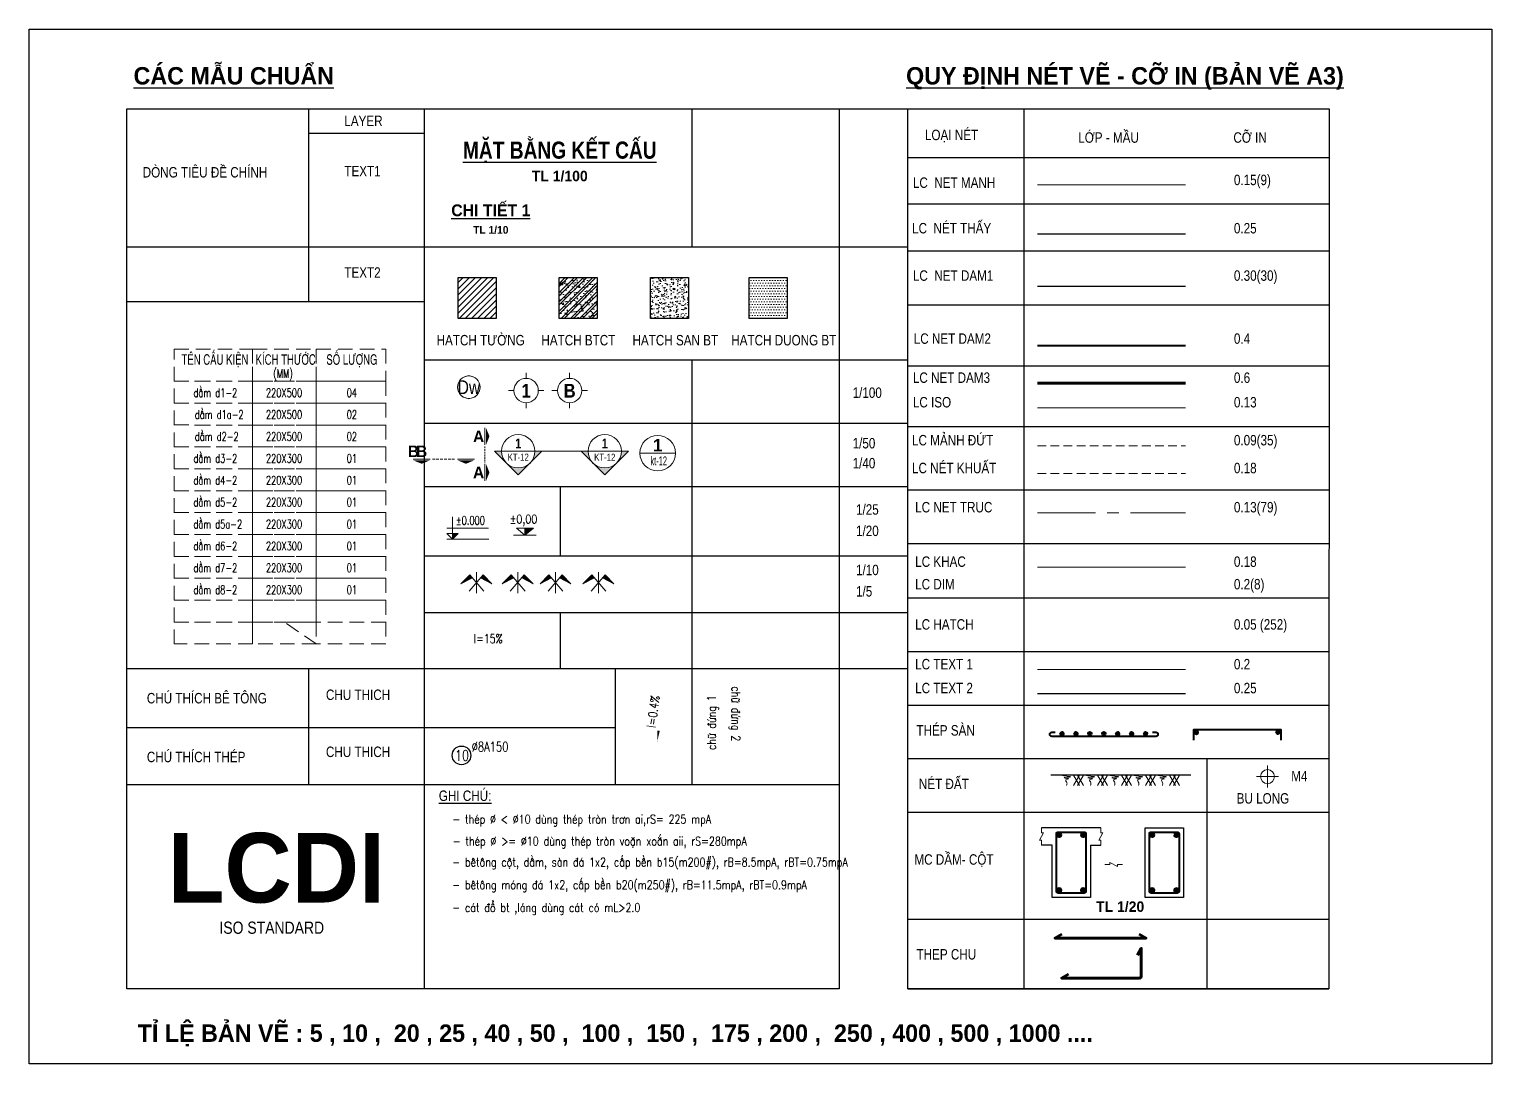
# Model space of a CAD drawing. Header units: inches. Extents: x -676 to 53517, y -16349 to 46516.
# Drawn here: x -676 to 11924, y 28965 to 37875 of the extents above; entities that cross this region are included whole.
import ezdxf
from ezdxf.enums import TextEntityAlignment as Align

# ---------------------------------------------------------------- set-up
doc = ezdxf.new("R2010")
doc.units = ezdxf.units.IN
doc.header["$MEASUREMENT"] = 0
doc.set_wipeout_variables(frame=1)
for name, pattern in [('CENTERX2', [4, 2.5, -0.5, 0.5, -0.5]), ('DASHDOT', [1, 0.5, -0.25, 0, -0.25]), ('HIDDEN', [0.375, 0.25, -0.125])]:
    doc.linetypes.add(name, pattern=pattern)
for name, color, linetype, lineweight in [('2 - Text2', 2, 'Continuous', 20), ('KICHTHUOC', 167, 'Continuous', 15), ('LC Dim', 8, 'Continuous', 18), ('LC Hatch', 252, 'Continuous', 9), ('LC Hatch @ 1 (1)', 252, 'Continuous', 0), ('LC ISO', 153, 'Continuous', 13), ('LC Khac', 4, 'Continuous', 9), ('LC MANH DUT', 35, 'HIDDEN', 5), ('LC Net dam 1', 30, 'Continuous', 30), ('LC Net dam2', 6, 'Continuous', 40), ('LC Net dam3', 1, 'Continuous', 60), ('LC Net khuat', 4, 'HIDDEN', 13), ('LC Net manh', 9, 'Continuous', 5), ('LC Net thay', 7, 'Continuous', 25), ('LC Net truc', 79, 'DASHDOT', 13), ('LC Text1', 3, 'Continuous', 20), ('LC Text2', 7, 'Continuous', 25), ('TEXT', 7, 'Continuous', 20), ('v-KICHTHUOC', 8, 'Continuous', 18), ('v-TEXT', 7, 'Continuous', 20)]:
    doc.layers.add(name, color=color, linetype=linetype, lineweight=lineweight)
doc.styles.add('Arial', font='arial.ttf', dxfattribs={"width": 0.8})
doc.styles.add('Brief text', font='')
doc.styles.add('EG 1', font='')
doc.styles.add('General text 2', font='arial.ttf')
doc.styles.add('LC 1', font='')
doc.styles.add('LC 2', font='', dxfattribs={"width": 0.7})
doc.styles.add('LC 3', font='vnsimli.shx', dxfattribs={"width": 0.75})
doc.styles.add('LC3', font='', dxfattribs={"width": 0.8})
doc.styles.add('T1', font='Vnsimli.shx', dxfattribs={"width": 0.8})
doc.styles.add('T2', font='', dxfattribs={"width": 0.8})
doc.styles.add('text', font='hoatbif.shx', dxfattribs={"width": 0.7})
doc.styles.add('text1', font='', dxfattribs={"width": 0.7, "height": 300})
doc.styles.get('Brief text').set_extended_font_data('.VnHelvetInsH', bold=True)
doc.styles.get('EG 1').set_extended_font_data('.VnAvantH', bold=True)
doc.styles.get('LC 1').set_extended_font_data('.VnAvantH', bold=True)
doc.styles.get('LC 2').set_extended_font_data('.VnArial NarrowH')
doc.styles.get('LC3').set_extended_font_data('.VnArialH', bold=True)
doc.styles.get('T2').set_extended_font_data('.VnArialH')
doc.styles.get('text1').set_extended_font_data('.VnHelvetInsH', bold=True)

# ---------------------------------------------------------------- blocks, each defined once
blk = doc.blocks.new('DXicon')
at = {"layer": 'LC Hatch', "ltscale": 50}
for points in [[(-1.15, 4.39), (-1.9, 5.26), (-4.45, 2.69)], [(4.45, 2.69), (1.9, 5.26), (1.15, 4.39)]]:
    blk.add_hatch(color=252, dxfattribs=at).paths.add_polyline_path(points)
at = {"layer": 'LC Net manh', "color": 8, "ltscale": 50}
for p, q in [((-1.9, 5.26), (-4.45, 2.69)), ((-4.45, 2.69), (-1.15, 4.39)), ((-2.13, 0.57), (1.9, 5.26)), ((2.13, 0.57), (-1.9, 5.26)), ((0, 0.04), (0, 6.04)), ((4.45, 2.69), (1.15, 4.39)), ((1.9, 5.26), (4.45, 2.69))]:
    blk.add_line(p, q, dxfattribs=at)
blk = doc.blocks.new('thep tron 2')
at = {"layer": 'LC Net dam2'}
for p, q in [((-0.5, 0.5), (0.5, 0.5)), ((0.35, 0.85), (-0.35, 0.15)), ((-0.35, 0.85), (0.35, 0.15)), ((0, 1), (0, 0))]:
    blk.add_line(p, q, dxfattribs=at)
blk.add_circle((0, 0.5), 0.5, dxfattribs=at)
blk = doc.blocks.new('theptron1')
at = {"layer": 'LC Net dam3'}
for p, q in [((-0.5, 0), (0.5, 0)), ((-0.35, 0.35), (0.35, -0.35)), ((0.35, 0.35), (-0.35, -0.35)), ((0, 0.5), (0, -0.5))]:
    blk.add_line(p, q, dxfattribs=at)
blk.add_circle((0, 0), 0.5, dxfattribs=at)
blk = doc.blocks.new('mat dat')
at = {"layer": 'LC Net manh'}
for p, q in [((2, 0), (3.73, -3)), ((3.73, 0), (2, -3)), ((3.15, 0), (4.88, -3)), ((4.88, 0), (3.15, -3))]:
    blk.add_line(p, q, dxfattribs=at)
blk.add_spline([(0, 0), (-1.21, -0.12), (1.21, -0.52), (-0.75, -0.75), (0.58, -1.1), (-0.23, -1.33), (0.06, -2.19), (0, -3)], degree=3, dxfattribs=at)
blk = doc.blocks.new('TTRUC')
at = {"layer": 'LC ISO'}
for p, q in [((0, 6.95), (0, 10.13)), ((-6.95, 0), (-10.13, 0)), ((6.95, 0), (10.13, 0)), ((0, -6.95), (0, -10.13))]:
    blk.add_line(p, q, dxfattribs=at)
at = {"layer": 'LC Net manh'}
blk.add_circle((0, 0), 6.95, dxfattribs=at)
blk = doc.blocks.new('TIEUDE1')
at = {"layer": '2 - Text2', "color": 7, "style": 'EG 1'}
blk.add_attdef('TIªU§Ò', text='', height=5, dxfattribs=at).set_placement((0, 0), align=Align.BOTTOM_CENTER)
blk.add_attdef('TL', text='', height=3, dxfattribs=at).set_placement((0, -2), align=Align.TOP_CENTER)
blk = doc.blocks.new('TIEUDE2')
at = {"layer": 'LC Text2', "color": 7, "style": 'LC 1'}
blk.add_attdef('%%UTIªU§Ò', text='', height=3.5, dxfattribs=at).set_placement((0, 0), align=Align.BOTTOM_CENTER)
blk.add_attdef('TL', text='', height=2.2, dxfattribs=at).set_placement((0, -1.8), align=Align.TOP_CENTER)
blk = doc.blocks.new('trich CT')
at = {"layer": 'LC ISO'}
blk.add_line((-500, 0), (500, 0), dxfattribs=at)
blk.add_circle((0, 0), 500, dxfattribs=at)
at = {"layer": 'LC Text1', "style": 'text1'}
blk.add_attdef('T', text='', height=350, dxfattribs=at).set_placement((0, 223), align=Align.MIDDLE_CENTER)
at = {"layer": 'LC Text1', "linetype": 'ByBlock', "style": 'text', "width": 0.7}
blk.add_attdef('KT', text='', height=250, dxfattribs=at).set_placement((0, -217), align=Align.MIDDLE_CENTER)
blk = doc.blocks.new('*U85')
at = {"layer": 'LC ISO'}
h = blk.add_hatch(color=256, dxfattribs=at)
h.paths.add_polyline_path([(0, -8.49), (4.24, -4.24, -0.198912), (0, -6, -0.198912), (-4.24, -4.24)])
h.paths.add_polyline_path([(8.49, 0), (6, 0, -0.198912), (4.24, -4.24)])
h.paths.add_polyline_path([(-4.24, -4.24, -0.198912), (-6, 0), (-8.49, 0)])
h = blk.add_hatch(color=256, dxfattribs=at)
h.paths.add_polyline_path([(31.08, -8.49), (35.32, -4.24, -0.198912), (31.08, -6, -0.198912), (26.84, -4.24)])
h.paths.add_polyline_path([(39.57, 0), (37.08, 0, -0.198912), (35.32, -4.24)])
h.paths.add_polyline_path([(26.84, -4.24, -0.198912), (25.08, 0), (22.59, 0)])
for p, q in [((-6, 0), (6, 0)), ((25.08, 0), (37.08, 0))]:
    blk.add_line(p, q, dxfattribs=at)
for points in [[(6, 0), (8.49, 0), (0, -8.49), (-8.49, 0), (-6, 0)], [(37.08, 0), (39.57, 0), (31.08, -8.49), (22.59, 0), (25.08, 0)]]:
    blk.add_lwpolyline(points, dxfattribs=at)
for centre in [(0, 0), (31.08, 0)]:
    blk.add_circle(centre, 6, dxfattribs=at)
at = {"layer": 'LC MANH DUT', "linetype": 'HIDDEN', "ltscale": 300}
blk.add_line((6, 0), (25.08, 0), dxfattribs=at)
at = {"layer": 'LC Text1', "style": 'Brief text', "width": 0.8, "flags": 8}
for tag, p in [('VIEW-NUMBER2', (0, 52)), ('VIEW-NUMBER1', (0, 0))]:
    blk.add_attdef(tag, text='', height=3.5, dxfattribs=at).set_placement(p, align=Align.BOTTOM_CENTER)
at = {"layer": 'LC Text1', "style": 'Arial', "width": 0.8, "flags": 8}
for tag, p in [('SHEET-NUMBER2', (0, 51.13)), ('SHEET-NUMBER1', (0, -0.87))]:
    blk.add_attdef(tag, text='', height=2.5, dxfattribs=at).set_placement(p, align=Align.TOP_CENTER)
blk = doc.blocks.new('Caodo1')
at = {"layer": 'LC Text1'}
blk.add_hatch(color=4, dxfattribs=at).paths.add_polyline_path([(0, 200), (0, 0), (243, 200)])
at = {"layer": 'LC Text1', "color": 4}
for p, q in [((324, 0), (-324, 0)), ((0, 0), (0, 200))]:
    blk.add_line(p, q, dxfattribs=at)
blk.add_lwpolyline([(-243, 200), (243, 200), (0, 0), (0, 0)], close=True, dxfattribs=at)
at = {"layer": 'LC Text1', "color": 4, "style": 'T1', "width": 0.8}
blk.add_attdef('%%P0,00', text='', height=250, dxfattribs=at).set_placement((-39, 460), align=Align.MIDDLE_CENTER)
blk = doc.blocks.new('bu lon')
at = {"layer": 'LC Khac', "color": 9}
for p, q in [((0.79, 0), (-0.79, 0)), ((0, -0.79), (0, 0.79))]:
    blk.add_line(p, q, dxfattribs=at)
at = {"layer": 'LC Khac', "color": 7}
blk.add_circle((0, 0), 0.5, dxfattribs=at)
blk = doc.blocks.new('MM')
at = {"layer": 'LC Khac', "xscale": 2.289702860291335, "yscale": 2.289702860291335, "zscale": 2.289702860291335}
blk.add_blockref('bu lon', (0, 0), dxfattribs=at)
blk = doc.blocks.new('CT')
at = {"layer": 'LC Khac'}
blk.add_hatch(color=252, dxfattribs=at).paths.add_polyline_path([(3.25, 1.6), (1.64, 1.6), (1.64, 0)])
at = {"layer": 'LC Khac', "color": 9, "ltscale": 50}
for p, q in [((12.09, 0), (0, 0)), ((0.05, 3.14), (12, 3.14))]:
    blk.add_line(p, q, dxfattribs=at)
for points in [[(1.64, 6.43), (1.64, 0)], [(1.64, 0), (0.03, 1.6), (1.64, 1.6)], [(1.64, 0), (3.25, 1.6), (1.64, 1.6)]]:
    blk.add_lwpolyline(points, dxfattribs=at)
at = {"layer": 'LC Khac', "color": 3, "style": 'LC 3', "width": 0.75}
blk.add_attdef('CT', (1.91, 3.5), '', height=2.2, dxfattribs=at)
blk = doc.blocks.new('*U66')
at = {"layer": 'Defpoints'}
blk.add_lwpolyline([(0, 4.25), (-2.5, 3.44), (-4.04, 1.31), (-4.04, -1.31), (-2.5, -3.44), (0, -4.25), (2.5, -3.44), (4.04, -1.31), (4.04, 1.31), (2.5, 3.44)], close=True, dxfattribs=at)
at = {"layer": 'LC Text1', "style": 'General text 2', "width": 0.8, "flags": 8}
blk.add_attdef('SYMBOL', text='', height=5.2, dxfattribs=at).set_placement((0, 0), align=Align.MIDDLE_CENTER)
blk.add_wipeout([(0, 4.25), (-2.5, 3.44), (-4.04, 1.31), (-4.04, -1.31), (-2.5, -3.44), (0, -4.25), (2.5, -3.44), (4.04, -1.31), (4.04, 1.31), (2.5, 3.44)]).dxf.layer = 'LC Net manh'
at = {"layer": 'LC ISO'}
blk.add_circle((0, 0), 4.25, dxfattribs=at)
blk = doc.blocks.new('matcatdoc')
at = {"layer": 'LC Khac', "color": 1, "ltscale": 2}
for p, q in [((0, 485), (0, 0)), ((0, -550), (0, -1036))]:
    blk.add_line(p, q, dxfattribs=at)
for points in [[(134, 243, 0, 471, 0), (37, 243, 275, 275, 0)], [(134, -793, 0, 471, 0), (37, -793, 275, 275, 0)]]:
    blk.add_lwpolyline(points, format="xyseb", dxfattribs=at)
at = {"layer": 'LC MANH DUT', "ltscale": 200}
blk.add_line((0, -49), (0, -506), dxfattribs=at)
at = {"ltscale": 2, "style": 'LC 1'}
for p in [(-179, 243), (-179, -793)]:
    blk.add_attdef('LC', text='', height=330, dxfattribs=at).set_placement(p, align=Align.MIDDLE_CENTER)
blk = doc.blocks.new('*U84')
at = {"layer": 'LC Khac', "color": 1, "ltscale": 2}
for p, q in [((0, 0), (-485, 0)), ((1271, 0), (785, 0))]:
    blk.add_line(p, q, dxfattribs=at)
for points in [[(-243, -134, 0, 471, 0), (-243, -37, 275, 275, 0)], [(1028, -134, 0, 471, 0), (1028, -37, 275, 275, 0)]]:
    blk.add_lwpolyline(points, format="xyseb", dxfattribs=at)
at = {"layer": 'LC MANH DUT', "ltscale": 300}
blk.add_line((66, 0), (732, 0), dxfattribs=at)
at = {"ltscale": 2, "style": 'LC 1'}
for p in [(-243, 222), (1028, 222)]:
    blk.add_attdef('LC', text='', height=330, dxfattribs=at).set_placement(p, align=Align.MIDDLE_CENTER)
blk = doc.blocks.new('DODOC1')
at = {"layer": 'KICHTHUOC'}
blk.add_lwpolyline([(-630, 0, 0, 0, 0), (762, 0, 0, 66.7, 0), (443, 0, 66.7, 66.7, 0)], format="xyseb", dxfattribs=at)
at = {"layer": 'TEXT', "style": 'T1', "width": 0.8}
blk.add_attdef('DOC', text='', height=250, dxfattribs=at).set_placement((-79, 226), align=Align.MIDDLE_CENTER)

msp = doc.modelspace()

# ---------------------------------------------------------------- hatches: boundary and pattern name
at = {"layer": 'LC Hatch', "ltscale": 3}
h = msp.add_hatch(dxfattribs=at)
h.set_pattern_fill('AR-CONC', color=256, scale=10.548677, angle=-0.00078)
h.set_pattern_definition([(49.99922, (16446.46, 11204.51), (75.66137, -6.62055), [7.9115, -87.02659]), (354.9992, (16446.46, 11204.51), (-14.63534, 79.34652), [6.3292, -69.62127]), (100.45062, (16452.765, 11203.96), (61.02608, 72.72592), [6.72375, -73.96122]), (46.1834, (16446.46, 11225.61), (112.57957, -17.4616), [11.86726, -130.5399]), (96.6348, (16455.84, 11224.15), (98.59596, 102.7552), [10.0856, -110.9418]), (351.1834, (16446.46, 11225.61), (98.5959, 102.7553), [9.4938, -104.4319]), (20.99922, (16457.01, 11220.33), (62.96522, -42.47183), [7.9115, -87.02659]), (325.9992, (16457.01, 11220.33), (25.6676, 76.49339), [6.3292, -69.62127]), (71.45062, (16462.256, 11216.79), (88.63284, 34.02149), [6.72375, -73.96122]), (37.49922, (16446.46, 11204.51), (1.283184, 35.11588), [0, -68.777374, 0, -70.676136, 0, -69.884985]), (7.49922, (16446.46, 11204.51), (27.750925, 41.60484), [0, -40.295946, 0, -67.19507, 0, -26.63541]), (327.49922, (16422.936, 11204.51), (56.311172, -2.38001), [0, -26.37169, 0, -82.27968, 0, -109.17881]), (317.49922, (16412.387, 11204.51), (61.51857, 10.55891), [0, -34.2832, 0, -54.64215, 0, -77.53278])])
h.paths.add_polyline_path([(5002.4, 35736.1), (4675.5, 35736.1), (4675.5, 35382.9), (5002.4, 35382.9)])
h = msp.add_hatch(dxfattribs=at)
h.set_pattern_fill('DOTS', color=256, scale=369.203696, angle=-0.00078)
h.set_pattern_definition([(359.99922, (16502.852, 11204.508), (11.537931, 23.075073), [0, -23.075231])])
h.paths.add_polyline_path([(5853.4, 35736.1), (5526.4, 35736.1), (5526.4, 35382.9), (5853.4, 35382.9)])
at = {"layer": 'LC Hatch @ 1 (1)', "ltscale": 2}
h = msp.add_hatch(dxfattribs=at)
h.set_pattern_fill('ANSI31', color=256, scale=300.004375, angle=-0.00078)
h.set_pattern_definition([(44.99922, (16502.852, 11204.51), (-26.51653, 26.517254), [])])
h.paths.add_polyline_path([(3346.4, 35382.9), (3346.4, 35736.1), (3019.5, 35736.1), (3019.5, 35382.9)])
h = msp.add_hatch(dxfattribs=at)
h.set_pattern_fill('BTCT', color=256, scale=15, angle=-0.00078)
h.set_pattern_definition([(49.9992, (3168.73, 54055.61), (107.5889, -9.4143), [11.25, -123.75]), (354.9992, (3168.73, 54055.61), (-20.81116, 112.8291), [9, -99]), (100.4506, (3177.7, 54054.82), (86.7778, 103.41475), [9.561, -105.1713]), (46.1834, (3168.73, 54085.6), (160.0858, -24.83), [16.875, -185.625]), (96.6348, (3182.07, 54083.54), (140.2014, 146.1158), [14.3415, -157.757]), (351.1834, (3168.73, 54085.6), (140.2013, 146.1159), [13.5, -148.5]), (20.9992, (3183.73, 54078.11), (89.53523, -60.39406), [11.25, -123.75]), (325.9992, (3183.73, 54078.11), (36.4988, 108.772), [9, -99]), (71.4506, (3191.19, 54073.07), (126.03406, 48.37785), [9.561, -105.1713]), (37.49922, (3168.73, 54055.607), (1.82466, 49.93405), [0, -97.8, 0, -100.5, 0, -99.375]), (7.4992, (3168.73, 54055.607), (39.46124, 59.16122), [0, -57.3, 0, -95.55, 0, -37.875]), (327.49922, (3135.28, 54055.607), (80.07332, -3.38433), [0, -37.5, 0, -117, 0, -155.25]), (317.4992, (3120.28, 54055.61), (87.47813, 15.01455), [0, -48.75, 0, -77.7, 0, -110.25]), (44.9992, (3168.73, 54055.607), (-39.77421, 39.7753), []), (44.9992, (3195.25, 54055.606), (-39.77421, 39.7753), [])])
h.paths.add_polyline_path([(4217.4, 35736.1), (3890.4, 35736.1), (3890.4, 35382.9), (4217.4, 35382.9)])

# ---------------------------------------------------------------- linework, layer by layer
at = {"layer": 'Defpoints', "ltscale": 0.2, "elevation": 0}
msp.add_lwpolyline([(-676.2, 37874.8), (11923.8, 37874.6), (11923.7, 28964.6), (-676.3, 28964.8)], close=True, dxfattribs=at)
at = {"layer": 'LC ISO', "ltscale": 0.5}
msp.add_line((8010.3, 34615.1, 0), (9285.9, 34615, 0), dxfattribs=at)
at = {"layer": 'LC Khac', "ltscale": 0.5}
msp.add_line((8010.3, 33242, 0), (9285.9, 33241.9, 0), dxfattribs=at)
at = {"layer": 'LC MANH DUT', "ltscale": 300}
msp.add_line((8010.3, 34288.1, 0), (9285.9, 34288.1, 0), dxfattribs=at)
at = {"layer": 'LC Net dam 1'}
msp.add_line((8010.3, 35663.4, 0), (9285.9, 35663.4, 0), dxfattribs=at)
at = {"layer": 'LC Net dam2', "ltscale": 5}
msp.add_line((9285.9, 35147.3, 0), (8010.3, 35147.3, 0), dxfattribs=at)
at = {"layer": 'LC Net dam2', "elevation": 0}
msp.add_lwpolyline([(9001.4, 31819.9), (9031.4, 31819.9, -0.4142136), (9048.4, 31802.9), (9048.4, 31801, -0.4142136), (9031.4, 31783.9), (8582.2, 31783.9), (8133, 31783.9, -0.4142136), (8116, 31801), (8116, 31802.9, -0.4142136), (8133, 31819.9), (8163, 31819.9)], format="xyb", dxfattribs=at)
msp.add_lwpolyline([(9356.1, 31752.7), (9356.1, 31842.7), (10106.1, 31842.7), (10106.1, 31752.7)], dxfattribs=at)
for points in [[(8173, 30449.5), (8173, 30944.5, -0.4142136), (8188.1, 30959.5), (8413.1, 30959.5, -0.4142136), (8428, 30944.5), (8428, 30449.5, -0.4142136), (8413, 30434.5), (8188, 30434.5, -0.4142136)], [(8974.7, 30449.5), (8974.7, 30944.5, -0.4142136), (8989.7, 30959.5), (9214.7, 30959.5, -0.4142136), (9229.7, 30944.5), (9229.7, 30449.5, -0.4142136), (9214.7, 30434.5), (8989.7, 30434.5, -0.4142136)]]:
    msp.add_lwpolyline(points, format="xyb", close=True, dxfattribs=at)
at = {"layer": 'LC Net dam3', "ltscale": 0.5}
msp.add_line((8010.3, 34826.6, 0), (9285.9, 34826.6, 0), dxfattribs=at)
at = {"layer": 'LC Net dam3', "ltscale": 5, "elevation": 0}
msp.add_lwpolyline([(8219.3, 30080.3), (8160.8, 30046.5), (8945.3, 30046.5), (8886.9, 30080.3)], dxfattribs=at)
at = {"layer": 'LC Net dam3', "elevation": 0}
msp.add_lwpolyline([(8870.9, 29898.7), (8904.6, 29957.2), (8904.6, 29717.7, -0.4142136), (8889.6, 29702.7), (8218.4, 29702.7), (8276.8, 29736.4)], format="xyb", dxfattribs=at)
at = {"layer": 'LC Net khuat', "ltscale": 300}
msp.add_line((8010.3, 34048.4, 0), (9285.9, 34048.4, 0), dxfattribs=at)
at = {"layer": 'LC Net manh'}
msp.add_line((8010.3, 36533.6, 0), (9285.9, 36533.6, 0), dxfattribs=at)
at = {"layer": 'LC Net manh', "elevation": 0}
for points in [[(8045.5, 30847), (8045.5, 30889.9), (8028.3, 30889.9), (8062.8, 30954), (8045.5, 30954), (8045.5, 30997)], [(8555.5, 30847), (8555.5, 30889.9), (8538.3, 30889.9), (8572.8, 30954), (8555.5, 30954), (8555.5, 30997)], [(8591.7, 30680.2), (8634.6, 30680.2), (8634.6, 30697.5), (8698.7, 30663), (8698.7, 30680.2), (8741.7, 30680.2)]]:
    msp.add_lwpolyline(points, dxfattribs=at)
at = {"layer": 'LC Net thay'}
for p, q in [((1730.8, 37189.4, 0), (1730.7, 35530.8, 0)), ((2724.8, 37189.4, 0), (2724.7, 29609.3, 0)), ((5031.9, 37189.3), (5031.9, 36000.5)), ((6301.3, 37189.3, 0), (6892.7, 37189.3, 0)), ((7891.5, 37189.3, 0), (7891.4, 29609.2, 0)), ((2724.8, 36976.3, 0), (1730.8, 36976.3, 0)), ((6892.7, 36768.9, 0), (10521.7, 36768.9, 0)), ((6892.7, 36372, 0), (10521.7, 36371.9, 0)), ((8010.3, 36113.9, 0), (9285.9, 36113.9, 0)), ((165.2, 36000.6, 0), (5031.9, 36000.5)), ((165.2, 36000.6, 0), (6892.7, 36000.5, 0)), ((6892.7, 35965.3, 0), (10521.7, 35965.2, 0)), ((165.2, 35530.8, 0), (2724.8, 35530.7, 0)), ((6892.6, 35501.7, 0), (10521.7, 35501.7, 0)), ((2724.8, 35026.4, 0), (6892.6, 35026.3, 0)), ((5031.8, 35026.3), (5031.8, 31370.5)), ((6892.6, 34976.9, 0), (10521.7, 34976.9, 0)), ((2724.8, 34481.1, 0), (6892.6, 34481.1, 0)), ((6892.6, 34452.1, 0), (10521.7, 34452.1, 0)), ((2724.8, 33935.9, 0), (6892.6, 33935.9, 0)), ((3897, 33935.9, 0), (3897, 33338.5, 0)), ((6892.6, 33906.9, 0), (10521.7, 33906.9, 0)), ((6892.6, 33445.6, 0), (10521.7, 33445.5, 0)), ((2724.8, 33338.5, 0), (6892.6, 33338.4, 0)), ((6892.6, 32976.6, 0), (10521.7, 32976.6, 0)), ((2724.7, 32852.5, 0), (5031.8, 32852.4)), ((2724.7, 32852.5, 0), (6892.6, 32852.4, 0)), ((3897, 32852.4, 0), (3897, 32369.1, 0)), ((6892.6, 32515.3, 0), (10521.7, 32515.3, 0)), ((165.2, 32369.2, 0), (6892.6, 32369.1, 0)), ((1730.7, 32369.2, 0), (1730.7, 31370.5, 0)), ((4375, 31370.5, 0), (4375, 32369.1, 0)), ((8010.3, 32153.2, 0), (9285.9, 32153.1, 0)), ((6892.6, 32054, 0), (10521.7, 32054, 0)), ((165.2, 31861.9, 0), (4375, 31861.8, 0)), ((6892.6, 31592.7, 0), (10521.7, 31592.7, 0)), ((9470.4, 31592.7, 0), (9470.3, 29609.2, 0)), ((9330.7, 31450.8, 0), (8124.7, 31450.8, 0)), ((165.1, 31370.5, 0), (6301.2, 31370.4, 0)), ((165.1, 31370.5, 0), (6301.2, 31370.4, 0)), ((6892.6, 31131.4, 0), (10521.7, 31131.4, 0)), ((8555.5, 30997, 0), (8045.5, 30997, 0)), ((8135.5, 30847, 0), (8045.5, 30847, 0)), ((8465.5, 30847, 0), (8555.5, 30847, 0)), ((6892.6, 30208.8, 0), (10521.6, 30208.7, 0)), ((6892.6, 29609.2, 0), (10521.6, 29609.2, 0))]:
    msp.add_line(p, q, dxfattribs=at)
at = {"layer": 'LC Net thay', "elevation": 0}
for points in [[(165.2, 37189.4), (6301.3, 37189.3), (6301.2, 29609.2), (165.1, 29609.3)], [(6892.7, 37189.3), (10521.7, 37189.3), (10521.6, 29609.2), (6892.6, 29609.2)], [(8937.2, 30997), (9267.2, 30997), (9267.2, 30397), (8937.2, 30397)]]:
    msp.add_lwpolyline(points, close=True, dxfattribs=at)
msp.add_lwpolyline([(8465.5, 30847), (8465.5, 30397), (8135.5, 30397), (8135.5, 30847)], dxfattribs=at)
at = {"layer": 'LC Net truc', "linetype": 'CENTERX2', "ltscale": 200}
msp.add_line((8010.3, 33710.9, 0), (9285.9, 33710.9, 0), dxfattribs=at)
at = {"layer": 'LC Text1'}
msp.add_line((8010.3, 32358.9, 0), (9285.9, 32358.9, 0), dxfattribs=at)
at = {"layer": 'LC Text2', "ltscale": 2, "elevation": 0}
for points in [[(3019.5, 35736.1), (3346.4, 35736.1), (3346.4, 35382.9), (3019.5, 35382.9)], [(3890.4, 35736.1), (4217.4, 35736.1), (4217.4, 35382.9), (3890.4, 35382.9)], [(4675.5, 35736.1), (5002.4, 35736.1), (5002.4, 35382.9), (4675.5, 35382.9)], [(5526.4, 35736.1), (5853.4, 35736.1), (5853.4, 35382.9), (5526.4, 35382.9)]]:
    msp.add_lwpolyline(points, close=True, dxfattribs=at)
at = {"layer": 'LC Text2', "ltscale": 100}
msp.add_circle((3047.5, 31620.5, 0), 80.3, dxfattribs=at)

# ---------------------------------------------------------------- block references
at = {"layer": 'LC Dim'}
for p, xscale, yscale, zscale, rotation in [((8197, 30935.5, 0), 30.00000021724274, 30.00000021724274, 30.00000021724274, 359.999216292062), ((8404, 30935.5, 0), -30.00000021724274, 30.00000021724269, 30.00000021724269, 359.999216292062), ((8998.7, 30935.5, 0), 30.00000021724274, 30.00000021724274, 30.00000021724274, 359.999216292062), ((9205.7, 30935.5, 0), -30.00000021724274, 30.00000021724269, 30.00000021724269, 359.999216292062), ((8197, 30458.5, 0), -30.00000021724272, 30.00000021724269, 30.00000021724269, 179.9992162950231), ((8404, 30458.5, 0), 30.00000021724272, 30.00000021724272, 30.00000021724272, 179.9992162950232), ((8998.7, 30458.5, 0), -30.00000021724272, 30.00000021724269, 30.00000021724269, 179.9992162950231), ((9205.7, 30458.5, 0), 30.00000021724272, 30.00000021724272, 30.00000021724272, 179.9992162950232)]:
    msp.add_blockref('theptron1', p, dxfattribs=dict(at, xscale=xscale, yscale=yscale, zscale=zscale, rotation=rotation))
at = {"layer": 'LC Hatch', "xscale": 30.00000021724274, "yscale": 30.00000021724274, "zscale": 30.00000021724274, "rotation": 359.999216292062}
for p in [(3176.6, 33017, 0), (3531.9, 33017, 0), (3857.6, 33017, 0), (4227.7, 33017, 0)]:
    msp.add_blockref('DXicon', p, dxfattribs=at)
at = {"layer": 'LC ISO', "xscale": 15.11766304977398, "yscale": 15.11766304977398, "zscale": 15.11766304977398, "rotation": 359.999216292062}
for p in [(3604.5, 34762.9, 0), (3979.6, 34762.9, 0)]:
    msp.add_blockref('TTRUC', p, dxfattribs=at)
at = {"layer": 'LC ISO'}
ref = msp.add_blockref('*U85', (3536.3, 34239.9, 0), dxfattribs=dict(at, xscale=24.00000017380166, yscale=24.00000017380166, zscale=24.00000017380166, rotation=359.999216292062))
ref.add_attrib('VIEW-NUMBER1', '1', dxfattribs={"layer": 'LC Text1', "height": 84, "rotation": 359.99922, "style": 'Brief text', "width": 0.8}).set_placement((3536.3, 34239.9, 0), align=Align.BOTTOM_CENTER)
ref.add_attrib('SHEET-NUMBER1', 'KT-12', dxfattribs={"layer": 'LC Text1', "height": 60, "rotation": 359.99922, "style": 'Arial', "width": 0.8}).set_placement((3536.3, 34219, 0), align=Align.TOP_CENTER)
ref.add_attrib('VIEW-NUMBER2', '1', dxfattribs={"layer": 'LC Text1', "height": 84, "rotation": 359.99922, "style": 'Brief text', "width": 0.8}).set_placement((4282.2, 34239.9, 0), align=Align.BOTTOM_CENTER)
ref.add_attrib('SHEET-NUMBER2', 'KT-12', dxfattribs={"layer": 'LC Text1', "height": 60, "rotation": 359.99922, "style": 'Arial', "width": 0.8}).set_placement((4282.2, 34218.9, 0), align=Align.TOP_CENTER)
ref = msp.add_blockref('trich CT', (4738, 34223.9, 0), dxfattribs=dict(at, xscale=0.3054857164980601, yscale=0.3054857164980601, zscale=0.3054857164980601, rotation=359.999216292062))
ref.add_attrib('T', '1', dxfattribs={"layer": 'LC Text2', "height": 106.9, "rotation": 359.99922, "style": 'text1'}).set_placement((4738, 34292, 0), align=Align.MIDDLE_CENTER)
ref.add_attrib('KT', ' kt-12', dxfattribs={"layer": 'LC Text2', "linetype": 'ByBlock', "height": 76.37, "rotation": 359.99922, "style": 'text', "width": 0.55}).set_placement((4738, 34157.5, 0), align=Align.MIDDLE_CENTER)
at = {"layer": 'LC Khac', "xscale": 30.00000021724274, "yscale": 30.00000021724274, "zscale": 30.00000021724274, "rotation": 359.999216292062}
for p in [(8261.3, 31450.8, 0), (8467.7, 31450.8, 0), (8674, 31450.8, 0), (8880.3, 31450.8, 0), (9086.7, 31450.8, 0)]:
    msp.add_blockref('mat dat', p, dxfattribs=at)
at = {"layer": 'LC MANH DUT', "xscale": 52.4085473927535, "yscale": 52.4085473927535, "zscale": 52.4085473927535, "rotation": 359.999216292062}
msp.add_blockref('MM', (9991.2, 31437.7, 0), dxfattribs=at)
at = {"layer": 'LC Net dam2'}
for p, xscale, yscale, zscale, rotation in [((8221.5, 31792.9, 0), 30.00000021724274, 30.00000021724274, 30.00000021724274, 359.999216292062), ((8341.5, 31792.9, 0), 30.00000021724274, 30.00000021724274, 30.00000021724274, 359.999216292062), ((8461.5, 31792.9, 0), 30.00000021724274, 30.00000021724274, 30.00000021724274, 359.999216292062), ((8581.5, 31792.9, 0), 30.00000021724274, 30.00000021724274, 30.00000021724274, 359.999216292062), ((8701.5, 31792.9, 0), 30.00000021724274, 30.00000021724274, 30.00000021724274, 359.999216292062), ((8821.5, 31792.9, 0), 30.00000021724274, 30.00000021724274, 30.00000021724274, 359.999216292062), ((8941.5, 31792.9, 0), 30.00000021724274, 30.00000021724274, 30.00000021724274, 359.999216292062), ((9380.1, 31833.7, 0), -30.00000021724272, 30.00000021724269, 30.00000021724269, 179.9992162950231), ((10082.1, 31833.7, 0), 30.00000021724272, 30.00000021724272, 30.00000021724272, 179.9992162950232)]:
    msp.add_blockref('thep tron 2', p, dxfattribs=dict(at, xscale=xscale, yscale=yscale, zscale=zscale, rotation=rotation))
at = {"layer": 'LC Net manh'}
ref = msp.add_blockref('matcatdoc', (3248.7, 34295.4, 0), dxfattribs=dict(at, xscale=0.3000000021725214, yscale=0.3000000021725214, zscale=0.3000000021725214, rotation=359.999216292062))
ref.add_attrib('LC', 'A', dxfattribs={"layer": '0', "ltscale": 2, "height": 99, "rotation": 359.99922, "style": 'LC 1'}).set_placement((3195.1, 34057.6, 0), align=Align.MIDDLE_CENTER)
ref.add_attrib('LC', 'A', dxfattribs={"layer": '0', "ltscale": 2, "height": 99, "rotation": 359.99922, "style": 'LC 1'}).set_placement((3195.1, 34368.2, 0), align=Align.MIDDLE_CENTER)
ref = msp.add_blockref('*U84', (2777.3, 34172.5, 0), dxfattribs=dict(at, xscale=0.3000000021725214, yscale=0.3000000021725214, zscale=0.3000000021725214, rotation=359.999216292062))
ref.add_attrib('LC', 'B', dxfattribs={"layer": '0', "ltscale": 2, "height": 99, "rotation": 359.99922, "style": 'LC 1'}).set_placement((2633.4, 34239.2, 0), align=Align.MIDDLE_CENTER)
ref.add_attrib('LC', 'B', dxfattribs={"layer": '0', "ltscale": 2, "height": 99, "rotation": 359.99922, "style": 'LC 1'}).set_placement((2704.5, 34239.2, 0), align=Align.MIDDLE_CENTER)
at = {"layer": 'LC Text1'}
ref = msp.add_blockref('CT', (2920.3, 33482.9, 0), dxfattribs=dict(at, xscale=30.00000021724274, yscale=30.00000021724274, zscale=30.00000021724274, rotation=359.999216292062))
ref.add_attrib('CT', '%%P0.000', (2999.5, 33607.1, 0), dxfattribs={"color": 3, "height": 74.4, "rotation": 359.99922, "style": 'LC 3', "width": 0.7})
ref = msp.add_blockref('Caodo1', (3593.8, 33518.2, 0), dxfattribs=dict(at, xscale=0.3000000021725214, yscale=0.3000000021725214, zscale=0.3000000021725214, rotation=359.999216292062))
ref.add_attrib('%%P0,00', '%%p0,00', dxfattribs={"layer": 'LC Text2', "height": 75, "rotation": 359.99922, "style": 'T1', "width": 0.8}).set_placement((3582, 33656.1, 0), align=Align.MIDDLE_CENTER)
at = {"layer": 'LC Text2'}
ref = msp.add_blockref('TIEUDE1', (3894.2, 36715.7, 0), dxfattribs=dict(at, xscale=30.00000021724274, yscale=30.00000021724274, zscale=30.00000021724274, rotation=359.999216292062))
ref.add_attrib('TIªU§Ò', '%%UmÆt b»ng kÕt cÊu', dxfattribs={"color": 7, "height": 147.732, "rotation": 359.99922, "style": 'LC3', "width": 0.8}).set_placement((3894.2, 36715.7, 0), align=Align.BOTTOM_CENTER)
ref.add_attrib('TL', 'TL 1/100', dxfattribs={"color": 7, "height": 90, "rotation": 359.99922, "style": 'LC 1'}).set_placement((3894.2, 36655.7, 0), align=Align.TOP_CENTER)
ref = msp.add_blockref('TIEUDE2', (3300.1, 36233.9, 0), dxfattribs=dict(at, xscale=30.00000021724274, yscale=30.00000021724274, zscale=30.00000021724274, rotation=359.999216292062))
ref.add_attrib('%%UTIªU§Ò', '%%Uchi tiÕt 1', dxfattribs={"color": 7, "height": 101.884, "rotation": 359.99922, "style": 'LC 1'}).set_placement((3300.1, 36233.9, 0), align=Align.BOTTOM_CENTER)
ref.add_attrib('TL', 'TL 1/10', dxfattribs={"color": 7, "height": 66, "rotation": 359.99922, "style": 'LC 1'}).set_placement((3300.1, 36179.9, 0), align=Align.TOP_CENTER)
at = {"layer": 'v-KICHTHUOC'}
ref = msp.add_blockref('DODOC1', (4763.8, 31964.7, 0), dxfattribs=dict(at, xscale=-0.300004374730523, yscale=0.300004374730523, zscale=0.300004374730523, rotation=82.3267871807796))
ref.add_attrib('DOC', 'I=0.4%', dxfattribs={"layer": 'v-TEXT', "height": 75, "rotation": 82.32679, "style": 'T1', "width": 0.8}).set_placement((4699.8, 31997.2, 0), align=Align.MIDDLE_CENTER)

# ---------------------------------------------------------------- texts
at = {"layer": 'LC Text1', "ltscale": 0.2, "style": 'LC 1', "width": 0.9}
for s, p in [('1', (3604.5, 34666.6, 0)), ('B', (3979.6, 34666.6, 0))]:
    msp.add_text(s, height=118.4, rotation=359.99922, dxfattribs=at).set_placement(p, align=Align.BOTTOM_CENTER)
at = {"layer": 'LC Text1', "style": 'LC 3', "width": 0.75}
msp.add_text(' I=15%%%', height=78.65, rotation=359.99922, dxfattribs=at).set_placement((3113.4, 32587.1, 0))
at = {"layer": 'LC Text1', "color": 3, "style": 'LC 3', "width": 0.8}
for s, rotation, p in [('ch÷ ®øng 2', 269.99922, (5374.9, 32215.5, 0)), ('ch÷ ®øng 1', 89.99922, (5239.3, 31666.1, 0)), ('- thÐp %%C < %%C10 dïng thÐp trßn tr¬n ai,rS= 225 mpA', 359.99922, (2969.7, 31034, 0)), ('- thÐp %%C >= %%C10 dïng thÐp trßn voÆn xo¾n aii, rS=280mpA', 359.99922, (2972.8, 30844.7, 0)), ('- bªt«ng cét, dÇm, sµn ®¸ 1x2, cÊp bÒn b15(m200#), rB=8.5mpA, rBT=0.75mpA', 359.99922, (2969.1, 30664.1, 0)), ('- bªt«ng mãng ®¸ 1x2, cÊp bÒn b20(m250#), rB=11.5mpA, rBT=0.9mpA', 359.99922, (2969.1, 30468.2, 0)), ('- c¸t ®æ bt ,l¸ng dïng c¸t cã mL>2.0', 359.99922, (2969.1, 30272.2, 0))]:
    msp.add_text(s, height=75, rotation=rotation, dxfattribs=at).set_placement(p)
at = {"layer": 'LC Text2', "lineweight": -2}
for s, height, style, p in [('%%uc¸c mÉu chuÈn', 150, 'LC 1', (222.1, 37399, 0)), ('%%Uquy ®Þnh nÐt vÏ - cì in (b¶n vÏ A3)', 150, 'LC 1', (6878.1, 37398.9, 0)), ('tl 1/20', 90, 'LC 1', (8515, 30272.9, 0)), ('iso standard', 105, 'LC 2', (962.2, 30083.8, 0)), ('tØ lÖ b¶n vÏ : 5 , 10 ,  20 , 25 , 40 , 50 ,  100 ,  150 ,  175 , 200 ,  250 , 400 , 500 , 1000 ....', 150, 'LC 1', (258.1, 29153, 0))]:
    msp.add_text(s, height=height, rotation=359.99922, dxfattribs=dict(at, style=style)).set_placement(p)
at = {"layer": 'LC Text2', "style": 'T2', "width": 0.8}
for s, p in [('layer', (2038.3, 37040.5, 0)), ('lo¹i nÐt', (7040.5, 36919.8, 0)), ('Líp - mÇu', (8361.5, 36897.3, 0)), ('cì in', (9698, 36897.3, 0)), ('dßng tiªu ®Ò chÝnh', (301.1, 36597.9, 0)), ('text1', (2038.3, 36608.1, 0)), ('LC  Net manh', (6936.8, 36508.4, 0)), ('0.15(9)', (9702.5, 36532, 0)), ('LC  nÐt thÊy', (6929.9, 36116.3, 0)), ('0.25 ', (9702.5, 36116.2, 0)), ('text2', (2038.2, 35734.6, 0)), ('LC  Net dam1', (6936.8, 35708.1, 0)), ('0.30(30)', (9702.5, 35708.1, 0)), ('HATCH T¦êNG', (2833.6, 35151.8, 0)), ('HATCH BTCT', (3736, 35151.8, 0)), ('HATCH SAN BT', (4521, 35151.8, 0)), ('HATCH DUONG BT', (5372, 35151.8, 0)), ('LC Net dam2', (6944.1, 35165.3, 0)), ('0.4', (9702.5, 35165.3, 0)), ('LC Net dam3', (6936.6, 34829, 0)), ('0.6', (9702.5, 34828.9, 0)), ('1/100', (6417.4, 34699.5, 0)), ('LC iso', (6936.6, 34617.4, 0)), ('0.13', (9702.5, 34617.4, 0)), ('LC m¶nh ®øt', (6929.2, 34290.4, 0)), ('1/50', (6417.4, 34264.3, 0)), ('0.09(35)', (9702.5, 34290.4, 0)), ('1/40', (6417.4, 34092.4, 0)), ('LC nÐt khuÊt', (6929.2, 34050.7, 0)), ('0.18', (9702.5, 34050.7, 0)), ('1/25', (6446.7, 33693.7, 0)), ('LC Net truc', (6956.5, 33713.3, 0)), ('0.13(79)', (9702.5, 33713.2, 0)), ('1/20', (6446.7, 33509.5, 0)), ('1/10', (6446.7, 33172.7, 0)), ('LC khac', (6956.5, 33244.3, 0)), ('0.18', (9702.5, 33244.3, 0)), ('LC dim', (6956.5, 33050.1, 0)), ('0.2(8)', (9702.5, 33050.1, 0)), ('1/5', (6446.7, 32988.5, 0)), ('LC Hatch', (6956.5, 32703.7, 0)), ('0.05 (252)', (9702.4, 32703.7, 0)), ('LC text 1', (6956.5, 32361.3, 0)), ('0.2', (9702.4, 32361.2, 0)), ('chó thÝch bª t«ng', (336.8, 32068.2, 0)), ('chu thich', (1880.1, 32097.7, 0)), ('LC text 2', (6956.5, 32155.5, 0)), ('0.25', (9702.4, 32155.5, 0)), ('thÐp sµn', (6967.2, 31791.2, 0)), ('chó thÝch thÐp', (336.8, 31561.9, 0)), ('chu thich', (1880.1, 31606.4, 0)), ('nÐt ®Êt', (6988.1, 31329.9, 0)), ('m4', (10196.2, 31397.1, 0)), ('%%Ughi chó:', (2852.3, 31227.9, 0)), ('bu long', (9726.2, 31205.4, 0)), ('mc dÇm- cét', (6950.1, 30678.9, 0)), ('thep chu', (6967.9, 29862.2, 0))]:
    msp.add_text(s, height=90, rotation=359.99922, dxfattribs=at).set_placement(p)
at = {"layer": 'LC Text2', "ltscale": 100, "style": 'LC 3', "width": 0.75}
msp.add_text('10', height=91.67, rotation=359.99922, dxfattribs=at).set_placement((3052.1, 31620.5, 0), align=Align.MIDDLE_CENTER)
at = {"layer": 'LC Text2', "linetype": 'ByBlock', "style": 'LC 3', "width": 0.75}
msp.add_text('%%C8A150', height=83.33, rotation=359.99922, dxfattribs=at).set_placement((3135.5, 31653.8, 0))
at = {"layer": 'LC Text2', "lineweight": -2, "style": 'LC 1'}
msp.add_text('LCDI', height=600, rotation=359.99922, dxfattribs=at).set_placement((1451.8, 30653.4, 0), align=Align.MIDDLE)

# ---------------------------------------------------------------- next in the draw order: wipeouts: each hides what was drawn before it
at = {"ltscale": 500}
msp.add_wipeout([(572.7, 35119.7), (2395, 35119.6), (2395, 32580), (572.7, 32580)], dxfattribs=at).translate(0, 0, 0).dxf.layer = 'LC Net truc'

# ---------------------------------------------------------------- next in the draw order: linework, layer by layer
at = {"layer": 'LC Dim', "ltscale": 3, "elevation": 0}
msp.add_lwpolyline([(-676.2, 37874.8), (11923.7, 37874.6), (11923.6, 28964.6), (-676.3, 28964.8)], close=True, dxfattribs=at)
at = {"layer": 'LC MANH DUT', "ltscale": 500, "elevation": 0}
for points in [[(572.7, 35119.7), (1247.5, 35119.6), (1247.5, 34843.4), (572.7, 34843.4)], [(1247.5, 35119.6), (1797, 35119.6), (1797, 34843.4), (1247.5, 34843.4)], [(1797, 35119.6), (2395, 35119.6), (2395, 34843.4), (1797, 34843.4)], [(572.7, 34843.4), (1247.5, 34843.4), (1247.5, 34654.8), (572.7, 34654.8)], [(1247.5, 34843.4), (1797, 34843.4), (1797, 34654.8), (1247.5, 34654.8)], [(1797, 34843.4), (2395, 34843.4), (2395, 34654.7), (1797, 34654.8)], [(572.7, 34654.8), (1247.5, 34654.8), (1247.5, 34466.1), (572.7, 34466.2)], [(1247.5, 34654.8), (1797, 34654.8), (1797, 34466.1), (1247.5, 34466.1)], [(1797, 34654.8), (2395, 34654.7), (2395, 34466.1), (1797, 34466.1)], [(572.7, 34466.2), (1247.5, 34466.1), (1247.4, 34277.5), (572.7, 34277.5)], [(1247.5, 34466.1), (1797, 34466.1), (1797, 34277.5), (1247.4, 34277.5)], [(1797, 34466.1), (2395, 34466.1), (2395, 34277.5), (1797, 34277.5)], [(572.7, 34277.5), (1247.4, 34277.5), (1247.4, 34088.9), (572.7, 34088.9)], [(1247.4, 34277.5), (1797, 34277.5), (1797, 34088.9), (1247.4, 34088.9)], [(1797, 34277.5), (2395, 34277.5), (2395, 34088.9), (1797, 34088.9)], [(572.7, 34088.9), (1247.4, 34088.9), (1247.4, 33900.3), (572.7, 33900.3)], [(1247.4, 34088.9), (1797, 34088.9), (1797, 33900.3), (1247.4, 33900.3)], [(1797, 34088.9), (2395, 34088.9), (2395, 33900.3), (1797, 33900.3)], [(572.7, 33900.3), (1247.4, 33900.3), (1247.4, 33711.7), (572.7, 33711.7)], [(1247.4, 33900.3), (1797, 33900.3), (1797, 33711.7), (1247.4, 33711.7)], [(1797, 33900.3), (2395, 33900.3), (2395, 33711.7), (1797, 33711.7)], [(572.7, 33711.7), (1247.4, 33711.7), (1247.4, 33523.1), (572.7, 33523.1)], [(1247.4, 33711.7), (1797, 33711.7), (1797, 33523.1), (1247.4, 33523.1)], [(1797, 33711.7), (2395, 33711.7), (2395, 33523), (1797, 33523.1)], [(572.7, 33523.1), (1247.4, 33523.1), (1247.4, 33334.4), (572.7, 33334.5)], [(1247.4, 33523.1), (1797, 33523.1), (1797, 33334.4), (1247.4, 33334.4)], [(1797, 33523.1), (2395, 33523), (2395, 33334.4), (1797, 33334.4)], [(572.7, 33334.5), (1247.4, 33334.4), (1247.4, 33145.8), (572.7, 33145.8)], [(1247.4, 33334.4), (1797, 33334.4), (1796.9, 33145.8), (1247.4, 33145.8)], [(1797, 33334.4), (2395, 33334.4), (2395, 33145.8), (1796.9, 33145.8)], [(572.7, 33145.8), (1247.4, 33145.8), (1247.4, 32957.2), (572.7, 32957.2)], [(1247.4, 33145.8), (1796.9, 33145.8), (1796.9, 32957.2), (1247.4, 32957.2)], [(1796.9, 33145.8), (2395, 33145.8), (2395, 32957.2), (1796.9, 32957.2)], [(572.7, 32957.2), (1247.4, 32957.2), (1247.4, 32768.6), (572.7, 32768.6)], [(1247.4, 32957.2), (1796.9, 32957.2), (1796.9, 32768.6), (1247.4, 32768.6)], [(1796.9, 32957.2), (2395, 32957.2), (2395, 32768.6), (1796.9, 32768.6)], [(572.7, 32768.6), (1247.4, 32768.6), (1247.4, 32580), (572.7, 32580)], [(1247.4, 32768.6), (1796.9, 32768.6), (1796.9, 32580), (1247.4, 32580)], [(1522.2, 32768.6), (2395, 32768.6), (2395, 32580), (1796.9, 32580)]]:
    msp.add_lwpolyline(points, close=True, dxfattribs=at)

# ---------------------------------------------------------------- next in the draw order: texts
at = {"layer": 'LC Text1', "color": 3, "style": 'LC 3', "width": 0.7}
for s, p in [('(MM)', (1425.7, 34873.2, 0)), ('dÇm d1-2', (738.5, 34707, 0)), ('220X500', (1362.8, 34707, 0)), ('04', (2058.2, 34707, 0)), ('dÇm d1a-2', (750.7, 34518.4, 0)), ('220X500', (1362.8, 34518.4, 0)), ('02', (2058.2, 34518.4, 0)), ('dÇm d2-2', (750.7, 34329.8, 0)), ('220X500', (1362.8, 34329.8, 0)), ('02', (2058.2, 34329.8, 0)), ('dÇm d3-2', (738.5, 34141.2, 0)), ('220X300', (1362.8, 34141.2, 0)), ('01', (2058.2, 34141.1, 0)), ('dÇm d4-2', (738.5, 33952.5, 0)), ('220X300', (1362.8, 33952.5, 0)), ('01', (2058.2, 33952.5, 0)), ('dÇm d5-2', (738.5, 33763.9, 0)), ('220X300', (1362.8, 33763.9, 0)), ('01', (2058.2, 33763.9, 0)), ('dÇm d5a-2', (738.5, 33575.3, 0)), ('220X300', (1362.8, 33575.3, 0)), ('01', (2058.2, 33575.3, 0)), ('dÇm d6-2', (738.5, 33386.7, 0)), ('220X300', (1362.8, 33386.7, 0)), ('01', (2058.2, 33386.7, 0)), ('dÇm d7-2', (738.5, 33198.1, 0)), ('220X300', (1362.8, 33198.1, 0)), ('01', (2058.2, 33198.1, 0)), ('dÇm d8-2', (738.5, 33009.5, 0)), ('220X300', (1362.8, 33009.5, 0)), ('01', (2058.2, 33009.4, 0))]:
    msp.add_text(s, height=74.4, rotation=359.99922, dxfattribs=at).set_placement(p)
at = {"layer": 'LC Text2', "lineweight": -2, "style": 'LC 2', "width": 0.8}
for s, p in [('tªn cÊu kiÖn', (635.3, 34985.3, 0)), ('kÝch th\xadíc', (1273.9, 34985.3, 0)), ('sè l\xadîng', (1883.7, 34985.3, 0))]:
    msp.add_text(s, height=90, rotation=359.99922, dxfattribs=at).set_placement(p)

# ---------------------------------------------------------------- next in the draw order: block references
at = {"layer": 'LC Net manh'}
ref = msp.add_blockref('*U66', (3111.6, 34791.7, 0), dxfattribs=dict(at, xscale=22.87058840091084, yscale=22.87058840091084, zscale=22.87058840091084, rotation=359.999216292062))
ref.add_attrib('SYMBOL', 'Dw', dxfattribs={"layer": 'LC Text1', "height": 118.93, "rotation": 359.99922, "style": 'General text 2', "width": 0.8}).set_placement((3111.6, 34791.7, 0), align=Align.MIDDLE_CENTER)

doc.saveas('drawing.dxf')
